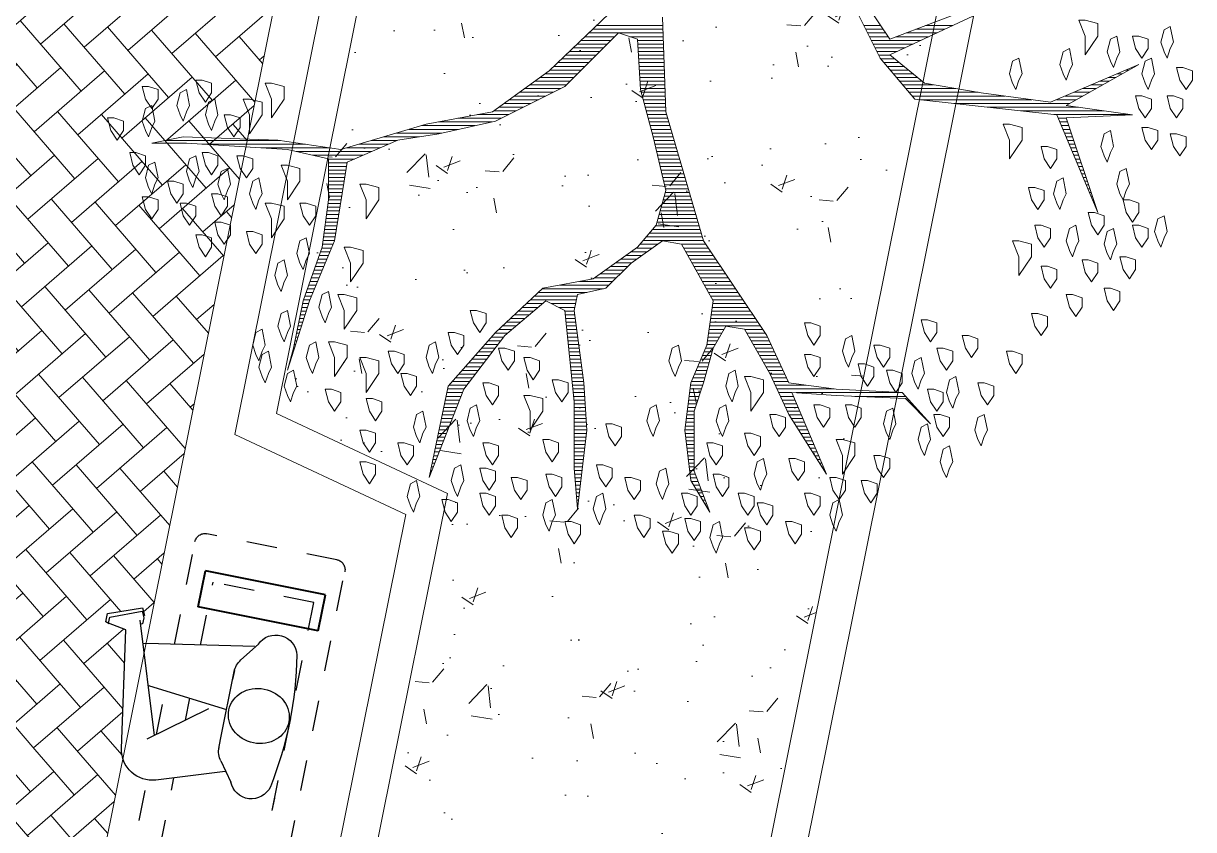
# Model space of a CAD drawing. Header units: metres. Extents: x 12093 to 20303, y 514 to 1412.
# Drawn here: x 19834.471 to 19838.3, y 717.164 to 719.802 of the extents above; entities that cross this region are included whole.
import ezdxf

# ---------------------------------------------------------------- set-up
doc = ezdxf.new("R2010")
doc.units = ezdxf.units.M
doc.linetypes.add('DASHED2', pattern=[9.525, 6.35, -3.175])
doc.layers.get('0').update_dxf_attribs({"lineweight": 13})
for name, color, linetype, lineweight in [('0-JARDI', 72, 'Continuous', 13), ('ARBOLES', 52, 'Continuous', 13), ('grass', 64, 'Continuous', 13), ('JARDINERA', 132, 'Continuous', 40), ('MANZANAS-ORIGINALES', 147, 'Continuous', 9), ('piso verma', 25, 'Continuous', 20), ('text.-piso', 35, 'Continuous', 5)]:
    doc.layers.add(name, color=color, linetype=linetype, lineweight=lineweight)
doc.layers.add('2', color=2, linetype='Continuous')
doc.layers.add('Proyecciones', color=52, linetype='DASHED2')
pattern_1 = [(50, (0, 0), (0.546554007, -0.047817257), [0.05715, -0.62865]), (355, (0, 0), (-0.105728478, 0.573169929), [0.04572, -0.50292]), (100.451, (0.04555, -0.004), (0.440827505, 0.525350063), [0.04857, -0.53427]), (46.1842, (0, 0.1524), (0.813237123, -0.126126984), [0.085725, -0.942975]), (96.6356, (0.0678, 0.1419), (0.712212703, 0.742276668), [0.072855, -0.801405]), (351.184, (0, 0.1524), (0.712213817, 0.742275354), [0.06858, -0.75438]), (21, (0.0762, 0.1143), (0.45484464, -0.306796556), [0.05715, -0.62865]), (326, (0.0762, 0.1143), (0.185406085, 0.552563898), [0.04572, -0.50292]), (71.4514, (0.1141, 0.08873), (0.640249472, 0.245768573), [0.04857, -0.53427]), (37.5, (0, 0), (0.0092658098, 0.2536651166), [0, -0.496824, 0, -0.51054, 0, -0.504825]), (7.5, (0, 0), (0.2004589875, 0.3005417245), [0, -0.291084, 0, -0.485394, 0, -0.192405]), (327.5, (-0.16993, 0), (0.4067717855, -0.017186232), [0, -0.1905, 0, -0.59436, 0, -0.78867]), (317.5, (-0.24613, 0), (0.444387544, 0.076279473), [0, -0.24765, 0, -0.394716, 0, -0.56007])]

# ---------------------------------------------------------------- blocks, each defined once
blk = doc.blocks.new('*X7')
at = {"color": 0}
for p, q in [((17.5775, 17.92), (17.578, 17.92)), ((17.5814, 17.91), (17.584, 17.91)), ((17.5852, 17.9), (17.59, 17.9)), ((17.9321, 17.9), (17.9348, 17.9)), ((17.9333, 17.91), (17.9341, 17.91)), ((17.5891, 17.89), (17.596, 17.89)), ((17.5929, 17.88), (17.602, 17.88)), ((17.5967, 17.87), (17.608, 17.87)), ((17.9285, 17.87), (17.9371, 17.87)), ((17.9297, 17.88), (17.9364, 17.88)), ((17.9309, 17.89), (17.9356, 17.89)), ((17.6006, 17.86), (17.614, 17.86)), ((17.6044, 17.85), (17.62, 17.85)), ((17.6083, 17.84), (17.626, 17.84)), ((17.6121, 17.83), (17.6285, 17.83)), ((17.9237, 17.83), (17.9402, 17.83)), ((17.9249, 17.84), (17.9395, 17.84)), ((17.9261, 17.85), (17.9387, 17.85)), ((17.9273, 17.86), (17.9379, 17.86)), ((17.2621, 17.82), (17.2622, 17.82)), ((17.2663, 17.81), (17.2685, 17.81)), ((17.2706, 17.8), (17.2748, 17.8)), ((17.616, 17.82), (17.6298, 17.82)), ((17.6191, 17.81), (17.631, 17.81)), ((17.6191, 17.8), (17.6323, 17.8)), ((17.9201, 17.8), (17.9423, 17.8)), ((17.9213, 17.81), (17.9418, 17.81)), ((17.9225, 17.82), (17.941, 17.82)), ((18.3221, 17.8), (18.3275, 17.8)), ((18.3261, 17.81), (18.3296, 17.81)), ((18.33, 17.82), (18.3316, 17.82)), ((17.2748, 17.79), (17.2811, 17.79)), ((17.279, 17.78), (17.2874, 17.78)), ((17.2832, 17.77), (17.2937, 17.77)), ((17.6191, 17.79), (17.6335, 17.79)), ((17.6191, 17.78), (17.6348, 17.78)), ((17.6191, 17.77), (17.636, 17.77)), ((17.9165, 17.77), (17.9423, 17.77)), ((17.9177, 17.78), (17.9423, 17.78)), ((17.9189, 17.79), (17.9423, 17.79)), ((18.3104, 17.77), (18.3213, 17.77)), ((18.3143, 17.78), (18.3234, 17.78)), ((18.3182, 17.79), (18.3254, 17.79)), ((17.2875, 17.76), (17.3001, 17.76)), ((17.2917, 17.75), (17.3064, 17.75)), ((17.2959, 17.74), (17.3127, 17.74)), ((17.6191, 17.76), (17.6373, 17.76)), ((17.6191, 17.75), (17.6385, 17.75)), ((17.6191, 17.74), (17.6398, 17.74)), ((17.9129, 17.74), (17.9423, 17.74)), ((17.9141, 17.75), (17.9423, 17.75)), ((17.9153, 17.76), (17.9423, 17.76)), ((18.2986, 17.74), (18.3151, 17.74)), ((18.3025, 17.75), (18.3171, 17.75)), ((18.3064, 17.76), (18.3192, 17.76)), ((17.3002, 17.73), (17.319, 17.73)), ((17.3044, 17.72), (17.3253, 17.72)), ((17.3086, 17.71), (17.3316, 17.71)), ((17.6191, 17.73), (17.641, 17.73)), ((17.6191, 17.72), (17.6423, 17.72)), ((17.6191, 17.71), (17.6435, 17.71)), ((17.9093, 17.71), (17.9423, 17.71)), ((17.9105, 17.72), (17.9423, 17.72)), ((17.9117, 17.73), (17.9423, 17.73)), ((18.2868, 17.71), (18.3089, 17.71)), ((18.2907, 17.72), (18.3109, 17.72)), ((18.2946, 17.73), (18.313, 17.73)), ((16.9852, 17.68), (16.9856, 17.68)), ((17.3129, 17.7), (17.3379, 17.7)), ((17.3171, 17.69), (17.3443, 17.69)), ((17.3213, 17.68), (17.3506, 17.68)), ((17.6191, 17.7), (17.6445, 17.7)), ((17.6191, 17.69), (17.6431, 17.69)), ((17.6191, 17.68), (17.6418, 17.68)), ((17.9083, 17.7), (17.9423, 17.7)), ((17.909, 17.69), (17.9423, 17.69)), ((17.9097, 17.68), (17.9423, 17.68)), ((18.275, 17.68), (18.3027, 17.68)), ((18.2789, 17.69), (18.3047, 17.69)), ((18.2829, 17.7), (18.3068, 17.7)), ((16.9942, 17.67), (16.9956, 17.67)), ((17.0032, 17.66), (17.0056, 17.66)), ((17.0122, 17.65), (17.0156, 17.65)), ((17.3256, 17.67), (17.3569, 17.67)), ((17.3298, 17.66), (17.3632, 17.66)), ((17.334, 17.65), (17.368, 17.65)), ((17.619, 17.65), (17.6378, 17.65)), ((17.6191, 17.67), (17.6405, 17.67)), ((17.6191, 17.66), (17.6391, 17.66)), ((17.9103, 17.67), (17.9423, 17.67)), ((17.911, 17.66), (17.9423, 17.66)), ((17.9117, 17.65), (17.9423, 17.65)), ((18.2632, 17.65), (18.2965, 17.65)), ((18.2671, 17.66), (18.2985, 17.66)), ((18.2711, 17.67), (18.3006, 17.67)), ((17.0212, 17.64), (17.0256, 17.64)), ((17.0302, 17.63), (17.0356, 17.63)), ((17.0392, 17.62), (17.0456, 17.62)), ((17.0482, 17.61), (17.1861, 17.61)), ((17.3382, 17.64), (17.3727, 17.64)), ((17.3425, 17.63), (17.3773, 17.63)), ((17.3467, 17.62), (17.3819, 17.62)), ((17.3509, 17.61), (17.3865, 17.61)), ((17.6057, 17.61), (17.6325, 17.61)), ((17.6091, 17.62), (17.6338, 17.62)), ((17.6124, 17.63), (17.6351, 17.63)), ((17.6157, 17.64), (17.6365, 17.64)), ((17.9123, 17.64), (17.9423, 17.64)), ((17.913, 17.63), (17.9423, 17.63)), ((17.9137, 17.62), (17.9428, 17.62)), ((17.9143, 17.61), (17.9438, 17.61)), ((18.2475, 17.61), (18.2882, 17.61)), ((18.2514, 17.62), (18.2903, 17.62)), ((18.2554, 17.63), (18.2923, 17.63)), ((18.2593, 17.64), (18.2944, 17.64)), ((17.0572, 17.6), (17.3444, 17.6)), ((17.2417, 17.59), (17.3957, 17.59)), ((17.3167, 17.58), (17.4003, 17.58)), ((17.3552, 17.6), (17.3911, 17.6)), ((17.5957, 17.58), (17.6285, 17.58)), ((17.5991, 17.59), (17.6298, 17.59)), ((17.6024, 17.6), (17.6311, 17.6)), ((17.915, 17.6), (17.9448, 17.6)), ((17.9157, 17.59), (17.9459, 17.59)), ((17.9163, 17.58), (17.9469, 17.58)), ((18.2317, 17.58), (18.2805, 17.58)), ((18.2394, 17.59), (18.284, 17.59)), ((18.2436, 17.6), (18.2861, 17.6)), ((17.3657, 17.57), (17.405, 17.57)), ((17.3704, 17.56), (17.4096, 17.56)), ((17.3751, 17.55), (17.4142, 17.55)), ((17.5872, 17.55), (17.6178, 17.55)), ((17.5899, 17.56), (17.6219, 17.56)), ((17.5926, 17.57), (17.6261, 17.57)), ((17.9172, 17.57), (17.9479, 17.57)), ((17.9186, 17.56), (17.949, 17.56)), ((17.9199, 17.55), (17.95, 17.55)), ((18.2088, 17.55), (18.254, 17.55)), ((18.2164, 17.56), (18.2628, 17.56)), ((18.2241, 17.57), (18.2717, 17.57)), ((17.3797, 17.54), (17.4197, 17.54)), ((17.3844, 17.53), (17.4254, 17.53)), ((17.3891, 17.52), (17.4311, 17.52)), ((17.579, 17.52), (17.6053, 17.52)), ((17.5817, 17.53), (17.6094, 17.53)), ((17.5844, 17.54), (17.6136, 17.54)), ((17.9212, 17.54), (17.951, 17.54)), ((17.9225, 17.53), (17.9521, 17.53)), ((17.9238, 17.52), (17.9531, 17.52)), ((18.1858, 17.52), (18.2276, 17.52)), ((18.1935, 17.53), (18.2364, 17.53)), ((18.2011, 17.54), (18.2452, 17.54)), ((18.7099, 17.52), (18.7105, 17.52)), ((18.7131, 17.53), (18.7134, 17.53)), ((17.3937, 17.51), (17.4369, 17.51)), ((17.3984, 17.5), (17.4426, 17.5)), ((17.4031, 17.49), (17.4483, 17.49)), ((17.5708, 17.49), (17.5928, 17.49)), ((17.5735, 17.5), (17.5969, 17.5)), ((17.5762, 17.51), (17.6011, 17.51)), ((17.9251, 17.51), (17.9541, 17.51)), ((17.9264, 17.5), (17.9552, 17.5)), ((17.9277, 17.49), (17.9562, 17.49)), ((18.1629, 17.49), (18.2011, 17.49)), ((18.1706, 17.5), (18.2099, 17.5)), ((18.1782, 17.51), (18.2187, 17.51)), ((18.7003, 17.49), (18.7019, 17.49)), ((18.7035, 17.5), (18.7048, 17.5)), ((18.7067, 17.51), (18.7077, 17.51)), ((17.4077, 17.48), (17.454, 17.48)), ((17.4124, 17.47), (17.4597, 17.47)), ((17.4171, 17.46), (17.4654, 17.46)), ((17.5566, 17.46), (17.5834, 17.46)), ((17.5623, 17.47), (17.5849, 17.47)), ((17.568, 17.48), (17.5886, 17.48)), ((17.929, 17.48), (17.9572, 17.48)), ((17.9303, 17.47), (17.9583, 17.47)), ((17.9316, 17.46), (17.9593, 17.46)), ((18.14, 17.46), (18.1746, 17.46)), ((18.1476, 17.47), (18.1834, 17.47)), ((18.1553, 17.48), (18.1923, 17.48)), ((18.6908, 17.46), (18.6951, 17.46)), ((18.694, 17.47), (18.6971, 17.47)), ((18.6971, 17.48), (18.6991, 17.48)), ((17.4217, 17.45), (17.4711, 17.45)), ((17.4276, 17.44), (17.4769, 17.44)), ((17.4343, 17.43), (17.4826, 17.43)), ((17.441, 17.42), (17.5777, 17.42)), ((17.5394, 17.43), (17.5792, 17.43)), ((17.5452, 17.44), (17.5806, 17.44)), ((17.5509, 17.45), (17.582, 17.45)), ((17.9329, 17.45), (17.9604, 17.45)), ((17.9342, 17.44), (17.9614, 17.44)), ((17.9355, 17.43), (17.9624, 17.43)), ((17.9368, 17.42), (17.9635, 17.42)), ((18.0985, 17.42), (18.136, 17.42)), ((18.1103, 17.43), (18.1467, 17.43)), ((18.1221, 17.44), (18.157, 17.44)), ((18.1323, 17.45), (18.1658, 17.45)), ((18.6781, 17.42), (18.6871, 17.42)), ((18.6812, 17.43), (18.6891, 17.43)), ((18.6844, 17.44), (18.6911, 17.44)), ((18.6876, 17.45), (18.6931, 17.45)), ((17.4476, 17.41), (17.5763, 17.41)), ((17.4543, 17.4), (17.5749, 17.4)), ((17.461, 17.39), (17.5734, 17.39)), ((17.9381, 17.41), (17.9645, 17.41)), ((17.9394, 17.4), (17.9655, 17.4)), ((17.9407, 17.39), (17.9666, 17.39)), ((18.063, 17.39), (18.1038, 17.39)), ((18.0748, 17.4), (18.1146, 17.4)), ((18.0867, 17.41), (18.1253, 17.41)), ((18.6685, 17.39), (18.6811, 17.39)), ((18.6717, 17.4), (18.6831, 17.4)), ((18.6749, 17.41), (18.6851, 17.41)), ((17.4676, 17.38), (17.572, 17.38)), ((17.4743, 17.37), (17.5706, 17.37)), ((17.481, 17.36), (17.5692, 17.36)), ((17.9387, 17.36), (18.004, 17.36)), ((17.9407, 17.37), (17.984, 17.37)), ((17.942, 17.38), (17.9676, 17.38)), ((18.0276, 17.36), (18.0717, 17.36)), ((18.0394, 17.37), (18.0824, 17.37)), ((18.0512, 17.38), (18.0931, 17.38)), ((18.659, 17.36), (18.6751, 17.36)), ((18.6621, 17.37), (18.6771, 17.37)), ((18.6653, 17.38), (18.6791, 17.38)), ((17.4876, 17.35), (17.5695, 17.35)), ((17.4943, 17.34), (17.5751, 17.34)), ((17.501, 17.33), (17.5807, 17.33)), ((17.9087, 17.33), (18.0396, 17.33)), ((17.9347, 17.34), (18.0503, 17.34)), ((17.9367, 17.35), (18.061, 17.35)), ((18.6471, 17.33), (18.6656, 17.33)), ((18.6513, 17.34), (18.6692, 17.34)), ((18.6555, 17.35), (18.6727, 17.35)), ((17.5076, 17.32), (17.5862, 17.32)), ((17.5143, 17.31), (17.5918, 17.31)), ((17.521, 17.3), (17.5973, 17.3)), ((17.8387, 17.3), (17.9283, 17.3)), ((17.8487, 17.31), (17.9816, 17.31)), ((17.8637, 17.32), (18.0288, 17.32)), ((18.6345, 17.3), (18.6551, 17.3)), ((18.6387, 17.31), (18.6586, 17.31)), ((18.6429, 17.32), (18.6621, 17.32)), ((17.5276, 17.29), (17.6029, 17.29)), ((17.5343, 17.28), (17.6084, 17.28)), ((17.541, 17.27), (17.614, 17.27)), ((17.8087, 17.27), (17.859, 17.27)), ((17.8187, 17.28), (17.873, 17.28)), ((17.8287, 17.29), (17.887, 17.29)), ((18.6218, 17.27), (18.6445, 17.27)), ((18.626, 17.28), (18.648, 17.28)), ((18.6303, 17.29), (18.6515, 17.29)), ((17.5476, 17.26), (17.6195, 17.26)), ((17.5543, 17.25), (17.6251, 17.25)), ((17.561, 17.24), (17.6307, 17.24)), ((17.5676, 17.23), (17.6362, 17.23)), ((17.7599, 17.23), (17.803, 17.23)), ((17.7741, 17.24), (17.817, 17.24)), ((17.7884, 17.25), (17.831, 17.25)), ((17.7987, 17.26), (17.845, 17.26)), ((18.605, 17.23), (18.6303, 17.23)), ((18.6092, 17.24), (18.6339, 17.24)), ((18.6134, 17.25), (18.6374, 17.25)), ((18.6176, 17.26), (18.6409, 17.26)), ((17.5743, 17.22), (17.6418, 17.22)), ((17.581, 17.21), (17.6473, 17.21)), ((17.5876, 17.2), (17.6529, 17.2)), ((17.717, 17.2), (17.7653, 17.2)), ((17.7313, 17.21), (17.775, 17.21)), ((17.7456, 17.22), (17.789, 17.22)), ((18.5924, 17.2), (18.6215, 17.2)), ((18.5966, 17.21), (18.6233, 17.21)), ((18.6008, 17.22), (18.6268, 17.22)), ((17.5939, 17.19), (17.7568, 17.19)), ((17.5968, 17.18), (17.7482, 17.18)), ((17.5998, 17.17), (17.7396, 17.17)), ((18.5853, 17.17), (18.6175, 17.17)), ((18.5868, 17.18), (18.6189, 17.18)), ((18.5884, 17.19), (18.6202, 17.19)), ((17.6027, 17.16), (17.731, 17.16)), ((17.6056, 17.15), (17.7225, 17.15)), ((17.6085, 17.14), (17.7189, 17.14)), ((18.5805, 17.14), (18.6135, 17.14)), ((18.5821, 17.15), (18.6149, 17.15)), ((18.5837, 17.16), (18.6162, 17.16)), ((16.5321, 17.11), (16.5325, 17.11)), ((17.6115, 17.13), (17.7161, 17.13)), ((17.6144, 17.12), (17.7134, 17.12)), ((17.6173, 17.11), (17.7107, 17.11)), ((18.5758, 17.11), (18.6095, 17.11)), ((18.5774, 17.12), (18.6109, 17.12)), ((18.5789, 17.13), (18.6122, 17.13)), ((16.5355, 17.1), (16.5367, 17.1)), ((16.5388, 17.09), (16.5409, 17.09)), ((16.5421, 17.08), (16.5451, 17.08)), ((17.6203, 17.1), (17.7079, 17.1)), ((17.6232, 17.09), (17.7052, 17.09)), ((17.6261, 17.08), (17.7025, 17.08)), ((18.571, 17.08), (18.6056, 17.08)), ((18.5726, 17.09), (18.6069, 17.09)), ((18.5742, 17.1), (18.6082, 17.1)), ((16.5454, 17.07), (16.5493, 17.07)), ((16.5488, 17.06), (16.5535, 17.06)), ((16.5521, 17.05), (16.5577, 17.05)), ((17.629, 17.07), (17.6998, 17.07)), ((17.632, 17.06), (17.697, 17.06)), ((17.6349, 17.05), (17.6968, 17.05)), ((18.5663, 17.05), (18.6056, 17.05)), ((18.5679, 17.06), (18.6056, 17.06)), ((18.5695, 17.07), (18.6056, 17.07)), ((16.5554, 17.04), (16.5619, 17.04)), ((16.5588, 17.03), (16.566, 17.03)), ((16.5621, 17.02), (16.5702, 17.02)), ((16.5654, 17.01), (16.5744, 17.01)), ((17.6378, 17.04), (17.6992, 17.04)), ((17.6407, 17.03), (17.7015, 17.03)), ((17.6437, 17.02), (17.7039, 17.02)), ((17.6466, 17.01), (17.7062, 17.01)), ((18.5598, 17.01), (18.6056, 17.01)), ((18.5615, 17.02), (18.6056, 17.02)), ((18.5632, 17.03), (18.6056, 17.03)), ((18.5647, 17.04), (18.6056, 17.04)), ((16.5688, 17), (16.5786, 17)), ((16.5721, 16.99), (16.5828, 16.99)), ((16.5754, 16.98), (16.587, 16.98)), ((17.6495, 17), (17.7086, 17)), ((17.6524, 16.99), (17.7109, 16.99)), ((17.6554, 16.98), (17.7133, 16.98)), ((18.5548, 16.98), (18.6056, 16.98)), ((18.5565, 16.99), (18.6056, 16.99)), ((18.5582, 17), (18.6056, 17)), ((16.5788, 16.97), (16.5912, 16.97)), ((16.5821, 16.96), (16.5954, 16.96)), ((16.5854, 16.95), (16.5996, 16.95)), ((17.6583, 16.97), (17.7156, 16.97)), ((17.6612, 16.96), (17.718, 16.96)), ((17.6642, 16.95), (17.7204, 16.95)), ((18.4896, 16.95), (18.6918, 16.95)), ((18.5125, 16.96), (18.6485, 16.96)), ((18.5353, 16.97), (18.6056, 16.97)), ((16.5888, 16.94), (16.6038, 16.94)), ((16.5921, 16.93), (16.608, 16.93)), ((16.5954, 16.92), (16.6122, 16.92)), ((17.6671, 16.94), (17.7227, 16.94)), ((17.67, 16.93), (17.7251, 16.93)), ((17.6729, 16.92), (17.7274, 16.92)), ((18.4211, 16.92), (18.4892, 16.92)), ((18.4439, 16.93), (18.523, 16.93)), ((18.4668, 16.94), (18.5567, 16.94)), ((18.6009, 16.94), (18.7864, 16.94)), ((18.6675, 16.93), (18.9464, 16.93)), ((18.7342, 16.92), (19.0449, 16.92)), ((16.5988, 16.91), (16.6164, 16.91)), ((16.6021, 16.9), (16.6206, 16.9)), ((16.6054, 16.89), (16.6248, 16.89)), ((17.6759, 16.91), (17.7298, 16.91)), ((17.6788, 16.9), (17.7324, 16.9)), ((17.6817, 16.89), (17.7351, 16.89)), ((18.2545, 16.89), (18.388, 16.89)), ((18.2995, 16.9), (18.4217, 16.9)), ((18.3608, 16.91), (18.4555, 16.91)), ((16.6088, 16.88), (16.629, 16.88)), ((16.6121, 16.87), (16.6331, 16.87)), ((16.6154, 16.86), (16.6373, 16.86)), ((17.6846, 16.88), (17.7378, 16.88)), ((17.6876, 16.87), (17.7404, 16.87)), ((17.6905, 16.86), (17.7431, 16.86)), ((18.1392, 16.86), (18.2561, 16.86)), ((18.1645, 16.87), (18.3086, 16.87)), ((18.2095, 16.88), (18.3542, 16.88)), ((16.443, 16.85), (16.6488, 16.85)), ((16.513, 16.84), (16.7388, 16.84)), ((16.583, 16.83), (16.8288, 16.83)), ((16.6062, 16.82), (16.9188, 16.82)), ((17.6934, 16.85), (17.7458, 16.85)), ((17.6957, 16.84), (17.7484, 16.84)), ((17.6961, 16.83), (17.7511, 16.83)), ((17.6964, 16.82), (17.7538, 16.82)), ((18.0592, 16.82), (18.1324, 16.82)), ((18.0792, 16.83), (18.1463, 16.83)), ((18.0992, 16.84), (18.1601, 16.84)), ((18.1192, 16.85), (18.2036, 16.85)), ((16.5531, 16.79), (16.5956, 16.79)), ((16.5708, 16.8), (16.6189, 16.8)), ((16.5885, 16.81), (16.6422, 16.81)), ((16.7083, 16.81), (17.0088, 16.81)), ((16.7816, 16.8), (17.0309, 16.8)), ((16.8532, 16.79), (17.0394, 16.79)), ((17.6967, 16.81), (17.7564, 16.81)), ((17.6971, 16.8), (17.7591, 16.8)), ((17.6974, 16.79), (17.7618, 16.79)), ((17.9992, 16.79), (18.0909, 16.79)), ((18.0192, 16.8), (18.1047, 16.8)), ((18.0392, 16.81), (18.1186, 16.81)), ((16.5001, 16.76), (16.5256, 16.76)), ((16.5178, 16.77), (16.5489, 16.77)), ((16.5355, 16.78), (16.5722, 16.78)), ((16.9132, 16.78), (17.0478, 16.78)), ((16.9732, 16.77), (17.0563, 16.77)), ((17.0054, 16.76), (17.0647, 16.76)), ((17.6977, 16.78), (17.7639, 16.78)), ((17.6981, 16.77), (17.7645, 16.77)), ((17.6984, 16.76), (17.7651, 16.76)), ((17.9535, 16.76), (18.0494, 16.76)), ((17.9635, 16.77), (18.0632, 16.77)), ((17.9792, 16.78), (18.0771, 16.78)), ((16.447, 16.73), (16.4556, 16.73)), ((16.4647, 16.74), (16.4789, 16.74)), ((16.4824, 16.75), (16.5022, 16.75)), ((17.0177, 16.75), (17.0732, 16.75)), ((17.0299, 16.74), (17.0817, 16.74)), ((17.0421, 16.73), (17.0901, 16.73)), ((17.6987, 16.75), (17.7657, 16.75)), ((17.6991, 16.74), (17.7664, 16.74)), ((17.6994, 16.73), (17.767, 16.73)), ((17.9235, 16.73), (18.0084, 16.73)), ((17.9335, 16.74), (18.0217, 16.74)), ((17.9435, 16.75), (18.0355, 16.75)), ((16.4293, 16.72), (16.4322, 16.72)), ((17.0543, 16.72), (17.0986, 16.72)), ((17.0665, 16.71), (17.1071, 16.71)), ((17.0788, 16.7), (17.1155, 16.7)), ((17.6997, 16.72), (17.7676, 16.72)), ((17.7001, 16.71), (17.7682, 16.71)), ((17.7004, 16.7), (17.7689, 16.7)), ((17.8935, 16.7), (17.9768, 16.7)), ((17.9035, 16.71), (17.9873, 16.71)), ((17.9135, 16.72), (17.9979, 16.72)), ((17.0504, 16.67), (17.1313, 16.67)), ((17.0719, 16.68), (17.1263, 16.68)), ((17.091, 16.69), (17.1213, 16.69)), ((17.7007, 16.69), (17.7695, 16.69)), ((17.7011, 16.68), (17.7701, 16.68)), ((17.7014, 16.67), (17.7707, 16.67)), ((17.8635, 16.67), (17.9451, 16.67)), ((17.8735, 16.68), (17.9556, 16.68)), ((17.8835, 16.69), (17.9662, 16.69)), ((16.9858, 16.64), (17.0741, 16.64)), ((17.0073, 16.65), (17.1413, 16.65)), ((17.0288, 16.66), (17.1363, 16.66)), ((17.0964, 16.64), (17.1463, 16.64)), ((17.7017, 16.66), (17.7714, 16.66)), ((17.7021, 16.65), (17.772, 16.65)), ((17.7024, 16.64), (17.7924, 16.64)), ((17.8335, 16.64), (17.9134, 16.64)), ((17.8435, 16.65), (17.924, 16.65)), ((17.8535, 16.66), (17.9345, 16.66)), ((16.9211, 16.61), (16.995, 16.61)), ((16.9427, 16.62), (17.0214, 16.62)), ((16.9642, 16.63), (17.0477, 16.63)), ((17.1031, 16.63), (17.1513, 16.63)), ((17.1097, 16.62), (17.1563, 16.62)), ((17.1164, 16.61), (17.1613, 16.61)), ((17.7027, 16.63), (17.8224, 16.63)), ((17.7031, 16.62), (17.8923, 16.62)), ((17.7034, 16.61), (17.8818, 16.61)), ((17.8235, 16.63), (17.9029, 16.63))]:
    blk.add_line(p, q, dxfattribs=at)
blk = doc.blocks.new('ARBUSTO6')
at = {"layer": 'ARBOLES'}
for points in [[(-0.2769, 1.4579), (-0.3024, 1.4664), (-0.3024, 1.492), (-0.2854, 1.5175), (-0.2684, 1.492), (-0.2599, 1.4579)], [(-0.1919, 1.5005), (-0.2004, 1.4834), (-0.1919, 1.4409), (-0.1748, 1.4494), (-0.1663, 1.4834), (-0.1748, 1.509), (-0.1833, 1.526)], [(-0.0558, 1.4664), (-0.0813, 1.4749), (-0.0813, 1.5005), (-0.0643, 1.526), (-0.0473, 1.5005), (-0.0388, 1.4664)], [(-0.3874, 1.4409), (-0.413, 1.4494), (-0.413, 1.4749), (-0.3959, 1.5005), (-0.3789, 1.4749), (-0.3704, 1.4409)], [(-0.1153, 1.4324), (-0.1408, 1.4409), (-0.1408, 1.4664), (-0.1238, 1.492), (-0.1068, 1.4664), (-0.0983, 1.4324)], [(0.0207, 1.4239), (-0.0048, 1.4324), (-0.0048, 1.4579), (0.0122, 1.4834), (0.0293, 1.4579), (0.0378, 1.4239)], [(0.2078, 1.4409), (0.1823, 1.4494), (0.1823, 1.4749), (0.1993, 1.5005), (0.2163, 1.4749), (0.2248, 1.4409)], [(0.3779, 1.4239), (0.3524, 1.4324), (0.3524, 1.4579), (0.3694, 1.4834), (0.3864, 1.4579), (0.3949, 1.4239)], [(-0.515, 1.4409), (-0.5235, 1.4239), (-0.515, 1.3814), (-0.498, 1.3899), (-0.4895, 1.4239), (-0.498, 1.4494), (-0.5065, 1.4664)], [(0.2589, 1.4409), (0.2504, 1.4239), (0.2589, 1.3814), (0.2759, 1.3899), (0.2844, 1.4239), (0.2759, 1.4494), (0.2674, 1.4664)], [(-0.4385, 1.3644), (-0.464, 1.3729), (-0.464, 1.3984), (-0.447, 1.4239), (-0.43, 1.3984), (-0.4215, 1.3644)], [(-0.3109, 1.3899), (-0.3364, 1.3984), (-0.3364, 1.4239), (-0.3194, 1.4494), (-0.3024, 1.4239), (-0.2939, 1.3899)], [(-0.2599, 1.3644), (-0.2854, 1.3729), (-0.2854, 1.3984), (-0.2684, 1.4239), (-0.2514, 1.3984), (-0.2429, 1.3644)], [(-0.1068, 1.3644), (-0.1323, 1.3729), (-0.1323, 1.3984), (-0.1153, 1.4239), (-0.0983, 1.3984), (-0.0898, 1.3644)], [(0.1228, 1.4239), (0.1143, 1.4069), (0.1228, 1.3644), (0.1398, 1.3729), (0.1483, 1.4069), (0.1398, 1.4324), (0.1313, 1.4494)], [(0.4374, 1.3644), (0.4119, 1.3729), (0.4119, 1.3984), (0.4289, 1.4239), (0.4459, 1.3984), (0.4544, 1.3644)], [(0.5395, 1.3814), (0.514, 1.3899), (0.514, 1.4154), (0.531, 1.4409), (0.548, 1.4154), (0.5565, 1.3814)], [(-0.5915, 1.3304), (-0.617, 1.3389), (-0.617, 1.3644), (-0.6, 1.3899), (-0.583, 1.3644), (-0.5745, 1.3304)], [(0.6245, 1.3899), (0.616, 1.3729), (0.6245, 1.3304), (0.6415, 1.3389), (0.65, 1.3729), (0.6415, 1.3984), (0.633, 1.4154)], [(-0.5065, 1.3219), (-0.532, 1.3304), (-0.532, 1.3559), (-0.515, 1.3814), (-0.498, 1.3559), (-0.4895, 1.3219)], [(-0.1919, 1.3134), (-0.2174, 1.3219), (-0.2174, 1.3474), (-0.2004, 1.3729), (-0.1833, 1.3474), (-0.1748, 1.3134)], [(-0.0473, 1.3559), (-0.0558, 1.3389), (-0.0473, 1.2964), (-0.0303, 1.3049), (-0.0218, 1.3389), (-0.0303, 1.3644), (-0.0388, 1.3814)], [(0.0463, 1.3219), (0.0207, 1.3304), (0.0207, 1.3559), (0.0378, 1.3814), (0.0548, 1.3559), (0.0633, 1.3219)], [(0.2589, 1.3134), (0.2333, 1.3219), (0.2333, 1.3474), (0.2504, 1.3729), (0.2674, 1.3474), (0.2759, 1.3134)], [(0.3524, 1.3219), (0.3269, 1.3304), (0.3269, 1.3559), (0.3439, 1.3814), (0.3609, 1.3559), (0.3694, 1.3219)], [(0.5055, 1.3474), (0.497, 1.3304), (0.5055, 1.2879), (0.5225, 1.2964), (0.531, 1.3304), (0.5225, 1.3559), (0.514, 1.3729)], [(-0.3959, 1.2708), (-0.4215, 1.2793), (-0.4215, 1.3049), (-0.4044, 1.3304), (-0.3874, 1.3049), (-0.3789, 1.2708)], [(-0.3109, 1.3304), (-0.3194, 1.3134), (-0.3109, 1.2708), (-0.2939, 1.2793), (-0.2854, 1.3134), (-0.2939, 1.3389), (-0.3024, 1.3559)], [(0.1228, 1.2879), (0.0973, 1.2964), (0.0973, 1.3219), (0.1143, 1.3474), (0.1313, 1.3219), (0.1398, 1.2879)], [(0.4374, 1.2964), (0.4119, 1.3049), (0.4119, 1.3304), (0.4289, 1.3559), (0.4459, 1.3304), (0.4544, 1.2964)], [(0.7606, 1.2793), (0.7351, 1.2879), (0.7351, 1.3134), (0.7521, 1.3389), (0.7691, 1.3134), (0.7776, 1.2793)], [(-0.8126, 1.2964), (-0.8211, 1.2793), (-0.8126, 1.2368), (-0.7956, 1.2453), (-0.7871, 1.2793), (-0.7956, 1.3049), (-0.8041, 1.3219)], [(-0.6256, 1.2623), (-0.6511, 1.2708), (-0.6511, 1.2964), (-0.6341, 1.3219), (-0.617, 1.2964), (-0.6085, 1.2623)], [(-0.5235, 1.2198), (-0.5575, 1.2283), (-0.5575, 1.2623), (-0.5235, 1.3134), (-0.5235, 1.2623), (-0.5065, 1.2198)], [(-0.7531, 1.2368), (-0.7616, 1.2198), (-0.7531, 1.1773), (-0.7361, 1.1858), (-0.7276, 1.2198), (-0.7361, 1.2453), (-0.7446, 1.2623)], [(-0.2769, 1.2028), (-0.3024, 1.2113), (-0.3024, 1.2368), (-0.2854, 1.2623), (-0.2684, 1.2368), (-0.2599, 1.2028)], [(-0.1748, 1.2283), (-0.2004, 1.2368), (-0.2004, 1.2623), (-0.1833, 1.2879), (-0.1663, 1.2623), (-0.1578, 1.2283)], [(0.2674, 1.2198), (0.2418, 1.2283), (0.2418, 1.2538), (0.2589, 1.2793), (0.2759, 1.2538), (0.2844, 1.2198)], [(0.4289, 1.2283), (0.4034, 1.2368), (0.4034, 1.2623), (0.4204, 1.2879), (0.4374, 1.2623), (0.4459, 1.2283)], [(0.6585, 1.2283), (0.633, 1.2368), (0.633, 1.2623), (0.65, 1.2879), (0.667, 1.2623), (0.6755, 1.2283)], [(-0.9062, 1.2113), (-0.9147, 1.1943), (-0.9062, 1.1518), (-0.8892, 1.1603), (-0.8807, 1.1943), (-0.8892, 1.2198), (-0.8977, 1.2368)], [(0.0973, 1.1773), (0.0718, 1.1858), (0.0718, 1.2113), (0.0888, 1.2368), (0.1058, 1.2113), (0.1143, 1.1773)], [(0.7606, 1.1943), (0.7351, 1.2028), (0.7351, 1.2283), (0.7521, 1.2538), (0.7691, 1.2283), (0.7776, 1.1943)], [(-0.7871, 1.1518), (-0.8126, 1.1603), (-0.8126, 1.1858), (-0.7956, 1.2113), (-0.7786, 1.1858), (-0.7701, 1.1518)], [(-0.6596, 1.1943), (-0.6681, 1.1773), (-0.6596, 1.1348), (-0.6426, 1.1433), (-0.6341, 1.1773), (-0.6426, 1.2028), (-0.6511, 1.2198)], [(-0.3449, 1.1518), (-0.3704, 1.1603), (-0.3704, 1.1858), (-0.3534, 1.2113), (-0.3364, 1.1858), (-0.3279, 1.1518)], [(-0.2089, 1.1858), (-0.2174, 1.1688), (-0.2089, 1.1263), (-0.1919, 1.1348), (-0.1833, 1.1688), (-0.1919, 1.1943), (-0.2004, 1.2113)], [(-0.0218, 1.1858), (-0.0303, 1.1688), (-0.0218, 1.1263), (-0.0048, 1.1348), (0.0037, 1.1688), (-0.0048, 1.1943), (-0.0133, 1.2113)], [(0.463, 1.1858), (0.4544, 1.1688), (0.463, 1.1263), (0.48, 1.1348), (0.4885, 1.1688), (0.48, 1.1943), (0.4715, 1.2113)], [(0.6075, 1.2028), (0.599, 1.1858), (0.6075, 1.1433), (0.6245, 1.1518), (0.633, 1.1858), (0.6245, 1.2113), (0.616, 1.2283)], [(-0.549, 1.1263), (-0.5745, 1.1348), (-0.5745, 1.1603), (-0.5575, 1.1858), (-0.5405, 1.1603), (-0.532, 1.1263)], [(-0.464, 1.1263), (-0.4895, 1.1348), (-0.4895, 1.1603), (-0.4725, 1.1858), (-0.4555, 1.1603), (-0.447, 1.1263)], [(0.3184, 1.1008), (0.2844, 1.1093), (0.2844, 1.1433), (0.3184, 1.1943), (0.3184, 1.1433), (0.3354, 1.1008)], [(0.7436, 1.1093), (0.7181, 1.1178), (0.7181, 1.1433), (0.7351, 1.1688), (0.7521, 1.1433), (0.7606, 1.1093)], [(-0.7701, 1.0838), (-0.7956, 1.0923), (-0.7956, 1.1178), (-0.7786, 1.1433), (-0.7616, 1.1178), (-0.7531, 1.0838)], [(-0.2769, 1.0497), (-0.3109, 1.0582), (-0.3109, 1.0923), (-0.2769, 1.1433), (-0.2769, 1.0923), (-0.2599, 1.0497)], [(0.8541, 1.0838), (0.8286, 1.0923), (0.8286, 1.1178), (0.8456, 1.1433), (0.8626, 1.1178), (0.8711, 1.0838)], [(-0.9062, 1.0667), (-0.9317, 1.0753), (-0.9317, 1.1008), (-0.9147, 1.1263), (-0.8977, 1.1008), (-0.8892, 1.0667)], [(-0.8296, 1.1093), (-0.8381, 1.0923), (-0.8296, 1.0497), (-0.8126, 1.0582), (-0.8041, 1.0923), (-0.8126, 1.1178), (-0.8211, 1.1348)], [(-0.2344, 1.0923), (-0.2429, 1.0753), (-0.2344, 1.0327), (-0.2174, 1.0412), (-0.2089, 1.0753), (-0.2174, 1.1008), (-0.2259, 1.1178)], [(0.2418, 1.0582), (0.2163, 1.0667), (0.2163, 1.0923), (0.2333, 1.1178), (0.2504, 1.0923), (0.2589, 1.0582)], [(0.4289, 1.0667), (0.4034, 1.0753), (0.4034, 1.1008), (0.4204, 1.1263), (0.4374, 1.1008), (0.4459, 1.0667)], [(0.9562, 1.0923), (0.9477, 1.0753), (0.9562, 1.0327), (0.9732, 1.0412), (0.9817, 1.0753), (0.9732, 1.1008), (0.9647, 1.1178)], [(-0.7361, 1.0582), (-0.7446, 1.0412), (-0.7361, 0.9987), (-0.7191, 1.0072), (-0.7106, 1.0412), (-0.7191, 1.0667), (-0.7276, 1.0838)], [(-0.6596, 1.0327), (-0.6851, 1.0412), (-0.6851, 1.0667), (-0.6681, 1.0923), (-0.6511, 1.0667), (-0.6426, 1.0327)], [(-0.583, 1.0157), (-0.6085, 1.0242), (-0.6085, 1.0497), (-0.5915, 1.0753), (-0.5745, 1.0497), (-0.566, 1.0157)], [(0.65, 1.0412), (0.6245, 1.0497), (0.6245, 1.0753), (0.6415, 1.1008), (0.6585, 1.0753), (0.667, 1.0412)], [(0.7606, 0.9987), (0.7266, 1.0072), (0.7266, 1.0412), (0.7606, 1.0923), (0.7606, 1.0412), (0.7776, 0.9987)], [(-0.4385, 0.9902), (-0.464, 0.9987), (-0.464, 1.0242), (-0.447, 1.0497), (-0.43, 1.0242), (-0.4215, 0.9902)], [(-0.0813, 1.0242), (-0.0898, 1.0072), (-0.0813, 0.9647), (-0.0643, 0.9732), (-0.0558, 1.0072), (-0.0643, 1.0327), (-0.0728, 1.0497)], [(0.3184, 0.9987), (0.2929, 1.0072), (0.2929, 1.0327), (0.3099, 1.0582), (0.3269, 1.0327), (0.3354, 0.9987)], [(0.8456, 0.9562), (0.8116, 0.9647), (0.8116, 0.9987), (0.8456, 1.0497), (0.8456, 0.9987), (0.8626, 0.9562)], [(1.0242, 1.0412), (1.0157, 1.0242), (1.0242, 0.9817), (1.0412, 0.9902), (1.0497, 1.0242), (1.0412, 1.0497), (1.0327, 1.0667)], [(-0.9827, 0.9817), (-1.0082, 0.9902), (-1.0082, 1.0157), (-0.9912, 1.0412), (-0.9742, 1.0157), (-0.9657, 0.9817)], [(-0.7956, 0.9732), (-0.8211, 0.9817), (-0.8211, 1.0072), (-0.8041, 1.0327), (-0.7871, 1.0072), (-0.7786, 0.9732)], [(-0.6256, 0.9647), (-0.6511, 0.9732), (-0.6511, 0.9987), (-0.6341, 1.0242), (-0.617, 0.9987), (-0.6085, 0.9647)], [(-0.549, 0.9987), (-0.5575, 0.9817), (-0.549, 0.9392), (-0.532, 0.9477), (-0.5235, 0.9817), (-0.532, 1.0072), (-0.5405, 1.0242)], [(0.3864, 0.9732), (0.3609, 0.9817), (0.3609, 1.0072), (0.3779, 1.0327), (0.3949, 1.0072), (0.4034, 0.9732)], [(0.5735, 1.0157), (0.565, 0.9987), (0.5735, 0.9562), (0.5905, 0.9647), (0.599, 0.9987), (0.5905, 1.0242), (0.582, 1.0412)], [(0.6841, 0.9817), (0.6585, 0.9902), (0.6585, 1.0157), (0.6755, 1.0412), (0.6926, 1.0157), (0.7011, 0.9817)], [(0.8967, 1.0157), (0.8881, 0.9987), (0.8967, 0.9562), (0.9137, 0.9647), (0.9222, 0.9987), (0.9137, 1.0242), (0.9052, 1.0412)], [(-0.8637, 0.9392), (-0.8892, 0.9477), (-0.8892, 0.9732), (-0.8722, 0.9987), (-0.8552, 0.9732), (-0.8467, 0.9392)], [(0.5225, 0.9307), (0.497, 0.9392), (0.497, 0.9647), (0.514, 0.9902), (0.531, 0.9647), (0.5395, 0.9307)], [(1.0412, 0.9817), (1.0327, 0.9647), (1.0412, 0.9222), (1.0582, 0.9307), (1.0667, 0.9647), (1.0582, 0.9902), (1.0497, 1.0072)], [(-0.7531, 0.8967), (-0.7786, 0.9052), (-0.7786, 0.9307), (-0.7616, 0.9562), (-0.7446, 0.9307), (-0.7361, 0.8967)], [(-0.4385, 0.9052), (-0.464, 0.9137), (-0.464, 0.9392), (-0.447, 0.9647), (-0.43, 0.9392), (-0.4215, 0.9052)], [(0.9732, 0.9307), (0.9647, 0.9137), (0.9732, 0.8712), (0.9902, 0.8797), (0.9987, 0.9137), (0.9902, 0.9392), (0.9817, 0.9562)], [(-1.0507, 0.8797), (-1.0763, 0.8882), (-1.0763, 0.9137), (-1.0593, 0.9392), (-1.0422, 0.9137), (-1.0337, 0.8797)], [(0.463, 0.8712), (0.4374, 0.8797), (0.4374, 0.9052), (0.4544, 0.9307), (0.4715, 0.9052), (0.48, 0.8712)], [(0.8201, 0.8286), (0.7861, 0.8371), (0.7861, 0.8712), (0.8201, 0.9222), (0.8201, 0.8712), (0.8371, 0.8286)], [(-1.1443, 0.8286), (-1.1698, 0.8371), (-1.1698, 0.8626), (-1.1528, 0.8882), (-1.1358, 0.8626), (-1.1273, 0.8286)], [(0.8626, 0.8797), (0.8541, 0.8626), (0.8626, 0.8201), (0.8796, 0.8286), (0.8881, 0.8626), (0.8796, 0.8882), (0.8711, 0.9052)], [(-1.2463, 0.8116), (-1.2718, 0.8201), (-1.2718, 0.8456), (-1.2548, 0.8712), (-1.2378, 0.8456), (-1.2293, 0.8116)], [(-1.1868, 0.7351), (-1.2123, 0.7436), (-1.2123, 0.7691), (-1.1953, 0.7946), (-1.1783, 0.7691), (-1.1698, 0.7351)], [(-1.0763, 0.7521), (-1.1018, 0.7606), (-1.1018, 0.7861), (-1.0848, 0.8116), (-1.0678, 0.7861), (-1.0593, 0.7521)], [(0.8031, 0.7011), (0.7691, 0.7096), (0.7691, 0.7436), (0.8031, 0.7946), (0.8031, 0.7436), (0.8201, 0.7011)], [(0.9817, 0.7946), (0.9732, 0.7776), (0.9817, 0.7351), (0.9987, 0.7436), (1.0072, 0.7776), (0.9987, 0.8031), (0.9902, 0.8201)], [(-1.2889, 0.7266), (-1.3144, 0.7351), (-1.3144, 0.7606), (-1.2974, 0.7861), (-1.2804, 0.7606), (-1.2718, 0.7266)], [(-0.9997, 0.6841), (-1.0337, 0.6926), (-1.0337, 0.7266), (-0.9997, 0.7776), (-0.9997, 0.7266), (-0.9827, 0.6841)], [(0.9222, 0.7351), (0.9137, 0.7181), (0.9222, 0.6756), (0.9392, 0.6841), (0.9477, 0.7181), (0.9392, 0.7436), (0.9307, 0.7606)], [(-1.2548, 0.7096), (-1.2633, 0.6926), (-1.2548, 0.65), (-1.2378, 0.6586), (-1.2293, 0.6926), (-1.2378, 0.7181), (-1.2463, 0.7351)], [(-1.1528, 0.7011), (-1.1613, 0.6841), (-1.1528, 0.6415), (-1.1358, 0.65), (-1.1273, 0.6841), (-1.1358, 0.7096), (-1.1443, 0.7266)], [(1.2028, 0.6671), (1.1773, 0.6756), (1.1773, 0.7011), (1.1943, 0.7266), (1.2113, 0.7011), (1.2198, 0.6671)], [(-1.3909, 0.6756), (-1.3994, 0.6586), (-1.3909, 0.616), (-1.3739, 0.6245), (-1.3654, 0.6586), (-1.3739, 0.6841), (-1.3824, 0.7011)], [(-1.3229, 0.6415), (-1.3484, 0.65), (-1.3484, 0.6756), (-1.3314, 0.7011), (-1.3144, 0.6756), (-1.3059, 0.6415)], [(-1.0593, 0.6415), (-1.0848, 0.65), (-1.0848, 0.6756), (-1.0678, 0.7011), (-1.0507, 0.6756), (-1.0422, 0.6415)], [(1.0667, 0.6586), (1.0412, 0.6671), (1.0412, 0.6926), (1.0582, 0.7181), (1.0752, 0.6926), (1.0837, 0.6586)], [(-1.2038, 0.6075), (-1.2293, 0.616), (-1.2293, 0.6415), (-1.2123, 0.6671), (-1.1953, 0.6415), (-1.1868, 0.6075)], [(1.0157, 0.582), (0.9817, 0.5905), (0.9817, 0.6245), (1.0157, 0.6756), (1.0157, 0.6245), (1.0327, 0.582)], [(1.1518, 0.633), (1.1263, 0.6415), (1.1263, 0.6671), (1.1433, 0.6926), (1.1603, 0.6671), (1.1688, 0.633)], [(-1.2974, 0.5735), (-1.3229, 0.582), (-1.3229, 0.6075), (-1.3059, 0.633), (-1.2889, 0.6075), (-1.2804, 0.5735)], [(0.9222, 0.582), (0.8967, 0.5905), (0.8967, 0.616), (0.9137, 0.6415), (0.9307, 0.616), (0.9392, 0.582)], [(1.2453, 0.582), (1.2198, 0.5905), (1.2198, 0.616), (1.2368, 0.6415), (1.2538, 0.616), (1.2623, 0.582)], [(0.7606, 0.531), (0.7266, 0.5395), (0.7266, 0.5735), (0.7606, 0.6245), (0.7606, 0.5735), (0.7776, 0.531)], [(1.1603, 0.5565), (1.1348, 0.565), (1.1348, 0.5905), (1.1518, 0.616), (1.1688, 0.5905), (1.1773, 0.5565)], [(1.3474, 0.565), (1.3218, 0.5735), (1.3218, 0.599), (1.3389, 0.6245), (1.3559, 0.599), (1.3644, 0.565)], [(-1.2889, 0.548), (-1.2974, 0.531), (-1.2889, 0.4885), (-1.2718, 0.497), (-1.2633, 0.531), (-1.2718, 0.5565), (-1.2804, 0.5735)], [(-1.1188, 0.5735), (-1.1273, 0.5565), (-1.1188, 0.514), (-1.1018, 0.5225), (-1.0933, 0.5565), (-1.1018, 0.582), (-1.1103, 0.599)], [(-1.0422, 0.5395), (-1.0678, 0.548), (-1.0678, 0.5735), (-1.0507, 0.599), (-1.0337, 0.5735), (-1.0252, 0.5395)], [(0.9732, 0.48), (0.9392, 0.4885), (0.9392, 0.5225), (0.9732, 0.5735), (0.9732, 0.5225), (0.9902, 0.48)], [(1.0497, 0.5735), (1.0412, 0.5565), (1.0497, 0.514), (1.0667, 0.5225), (1.0752, 0.5565), (1.0667, 0.582), (1.0582, 0.599)], [(1.1348, 0.548), (1.1263, 0.531), (1.1348, 0.4885), (1.1518, 0.497), (1.1603, 0.531), (1.1518, 0.5565), (1.1433, 0.5735)], [(1.2793, 0.5225), (1.2538, 0.531), (1.2538, 0.5565), (1.2708, 0.582), (1.2878, 0.5565), (1.2963, 0.5225)], [(1.2198, 0.514), (1.2113, 0.497), (1.2198, 0.4545), (1.2368, 0.463), (1.2453, 0.497), (1.2368, 0.5225), (1.2283, 0.5395)], [(1.3304, 0.531), (1.3218, 0.514), (1.3304, 0.4715), (1.3474, 0.48), (1.3559, 0.514), (1.3474, 0.5395), (1.3389, 0.5565)], [(1.0922, 0.4545), (1.0667, 0.463), (1.0667, 0.4885), (1.0837, 0.514), (1.1007, 0.4885), (1.1092, 0.4545)], [(1.1858, 0.4459), (1.1603, 0.4545), (1.1603, 0.48), (1.1773, 0.5055), (1.1943, 0.48), (1.2028, 0.4459)], [(1.3814, 0.4459), (1.3559, 0.4545), (1.3559, 0.48), (1.3729, 0.5055), (1.3899, 0.48), (1.3984, 0.4459)], [(-1.0763, 0.4289), (-1.1018, 0.4374), (-1.1018, 0.463), (-1.0848, 0.4885), (-1.0678, 0.463), (-1.0593, 0.4289)], [(-1.4249, 0.3949), (-1.4504, 0.4034), (-1.4504, 0.4289), (-1.4334, 0.4545), (-1.4164, 0.4289), (-1.4079, 0.3949)], [(-1.2463, 0.4459), (-1.2548, 0.4289), (-1.2463, 0.3864), (-1.2293, 0.3949), (-1.2208, 0.4289), (-1.2293, 0.4545), (-1.2378, 0.4715)], [(-0.9742, 0.3694), (-1.0082, 0.3779), (-1.0082, 0.4119), (-0.9742, 0.463), (-0.9742, 0.4119), (-0.9572, 0.3694)], [(-1.3484, 0.3779), (-1.3739, 0.3864), (-1.3739, 0.4119), (-1.3569, 0.4374), (-1.3399, 0.4119), (-1.3314, 0.3779)], [(1.4409, 0.3524), (1.4154, 0.3609), (1.4154, 0.3864), (1.4324, 0.4119), (1.4494, 0.3864), (1.4579, 0.3524)], [(1.0752, 0.3014), (1.0412, 0.3099), (1.0412, 0.3439), (1.0752, 0.3949), (1.0752, 0.3439), (1.0922, 0.3014)], [(1.1263, 0.3439), (1.1007, 0.3524), (1.1007, 0.3779), (1.1178, 0.4034), (1.1348, 0.3779), (1.1433, 0.3439)], [(1.1688, 0.3609), (1.1603, 0.3439), (1.1688, 0.3014), (1.1858, 0.3099), (1.1943, 0.3439), (1.1858, 0.3694), (1.1773, 0.3864)], [(1.3389, 0.3779), (1.3304, 0.3609), (1.3389, 0.3184), (1.3559, 0.3269), (1.3644, 0.3609), (1.3559, 0.3864), (1.3474, 0.4034)], [(-1.4164, 0.2929), (-1.4419, 0.3014), (-1.4419, 0.3269), (-1.4249, 0.3524), (-1.4079, 0.3269), (-1.3994, 0.2929)], [(-1.3314, 0.2929), (-1.3569, 0.3014), (-1.3569, 0.3269), (-1.3399, 0.3524), (-1.3229, 0.3269), (-1.3144, 0.2929)], [(1.0157, 0.2589), (0.9817, 0.2674), (0.9817, 0.3014), (1.0157, 0.3524), (1.0157, 0.3014), (1.0327, 0.2589)], [(1.2453, 0.3354), (1.2368, 0.3184), (1.2453, 0.2759), (1.2623, 0.2844), (1.2708, 0.3184), (1.2623, 0.3439), (1.2538, 0.3609)], [(1.3474, 0.2674), (1.3218, 0.2759), (1.3218, 0.3014), (1.3389, 0.3269), (1.3559, 0.3014), (1.3644, 0.2674)], [(1.2028, 0.2504), (1.1773, 0.2589), (1.1773, 0.2844), (1.1943, 0.3099), (1.2113, 0.2844), (1.2198, 0.2504)], [(-1.4419, 0.2163), (-1.4674, 0.2248), (-1.4674, 0.2504), (-1.4504, 0.2759), (-1.4334, 0.2504), (-1.4249, 0.2163)], [(-1.3569, 0.2504), (-1.3654, 0.2333), (-1.3569, 0.1908), (-1.3399, 0.1993), (-1.3314, 0.2333), (-1.3399, 0.2589), (-1.3484, 0.2759)], [(-0.9997, 0.2504), (-1.0082, 0.2333), (-0.9997, 0.1908), (-0.9827, 0.1993), (-0.9742, 0.2333), (-0.9827, 0.2589), (-0.9912, 0.2759)], [(-1.1358, 0.2248), (-1.1443, 0.2078), (-1.1358, 0.1653), (-1.1188, 0.1738), (-1.1103, 0.2078), (-1.1188, 0.2333), (-1.1273, 0.2504)], [(-1.4079, 0.1653), (-1.4164, 0.1483), (-1.4079, 0.1058), (-1.3909, 0.1143), (-1.3824, 0.1483), (-1.3909, 0.1738), (-1.3994, 0.1908)], [(-1.3229, 0.1313), (-1.3484, 0.1398), (-1.3484, 0.1653), (-1.3314, 0.1908), (-1.3144, 0.1653), (-1.3059, 0.1313)], [(-1.2633, 0.1908), (-1.2718, 0.1738), (-1.2633, 0.1313), (-1.2463, 0.1398), (-1.2378, 0.1738), (-1.2463, 0.1993), (-1.2548, 0.2163)], [(-1.1783, 0.0888), (-1.2123, 0.0973), (-1.2123, 0.1313), (-1.1783, 0.1823), (-1.1783, 0.1313), (-1.1613, 0.0888)]]:
    blk.add_lwpolyline(points, close=True, dxfattribs=at)
at = {"layer": 'ARBOLES', "color": 7}
for points in [[(-0.5575, 0.0548), (-0.6256, 0.1908), (-0.7191, 0.3014), (-1.1018, 0.3439), (-1.2123, 0.6075), (-1.1273, 0.3524), (-1.3059, 0.3439), (-1.1273, 0.3184), (-1.3229, 0.2078), (-1.0848, 0.3099), (-0.8977, 0.2844), (-0.7446, 0.2589), (-0.6511, 0.1823), (-0.8892, 0.0718)], [(-0.8977, 0.0463), (-0.6511, 0.1398), (-0.566, 0.0122)], [(0.1058, 0.0718), (0.2674, 0.2248), (0.4204, 0.3354), (0.599, 0.3694), (0.8286, 0.4374), (0.9987, 0.4119), (1.2538, 0.4034), (1.3389, 0.4204), (1.2453, 0.4204), (0.9732, 0.4374), (0.8626, 0.463), (0.8626, 0.5735), (0.8796, 0.7011), (0.9307, 0.8456), (0.9562, 0.9732), (0.9732, 1.0327), (0.9137, 0.8456), (0.8456, 0.6841), (0.8201, 0.5225), (0.8116, 0.4715), (0.6755, 0.4119), (0.565, 0.3949), (0.4119, 0.3609), (0.2248, 0.2674), (0.0803, 0.1228), (0.0293, 0.1398), (0.0207, 0.2759), (-0.0133, 0.4034), (-0.0473, 0.548), (-0.0218, 0.6415), (0.0293, 0.7011), (0.1483, 0.7861), (0.2844, 0.8116), (0.4119, 0.9307), (0.5395, 1.0753), (0.5905, 1.3219), (0.497, 1.0838), (0.3864, 0.9392), (0.2759, 0.8456), (0.2248, 0.8712), (0.1993, 1.1178), (0.1993, 1.2964), (0.1908, 1.4069), (0.1653, 1.1943), (0.1738, 1.0667), (0.1993, 0.8712), (0.1908, 0.8286), (0.1143, 0.8116), (0.0463, 0.7436), (-0.0388, 0.6841), (-0.0898, 0.6926), (-0.1748, 0.8456), (-0.1578, 0.9647), (-0.1153, 1.0667), (-0.0983, 1.1943), (-0.1153, 1.3304), (-0.1663, 1.4154), (-0.1238, 1.3049), (-0.1238, 1.1433), (-0.1493, 1.0667), (-0.1748, 0.9732), (-0.2089, 0.9137), (-0.2599, 0.9222), (-0.3279, 1.0412), (-0.3789, 1.1518), (-0.481, 1.3134), (-0.3874, 1.0923), (-0.5065, 1.1008), (-0.6936, 1.1093), (-0.7616, 1.1773), (-0.6851, 1.0923), (-0.5065, 1.0838), (-0.3789, 1.0667), (-0.3194, 0.9392), (-0.1493, 0.6841), (-0.0473, 0.3354), (-0.0388, 0.0803)]]:
    blk.add_lwpolyline(points, dxfattribs=at)
at = {"layer": 'ARBOLES'}
blk.add_blockref('*X7', (-17.7429, -16.5069), dxfattribs=at)
blk = doc.blocks.new('ARBUST13')
at = {"layer": 'ARBOLES'}
blk.add_blockref('ARBUSTO6', (0, 0.025), dxfattribs=at)
blk = doc.blocks.new('ELLIPSE')
blk.add_circle((0.5, 0.5), 0.5)
blk = doc.blocks.new('yttyytyte')
at = {"layer": '2'}
for p, q in [((19831.7865, 707.8273), (19831.7519, 707.8957)), ((19831.76, 707.8841), (19832.0942, 707.7642)), ((19832.1481, 707.8687), (19832.133, 707.8481)), ((19832.2481, 707.8094), (19832.1481, 707.8687)), ((19831.9597, 707.4942), (19832.1405, 707.8278)), ((19832.1324, 707.8394), (19832.1289, 707.8197)), ((19832.1457, 707.8574), (19832.1324, 707.8394)), ((19832.133, 707.8481), (19832.1368, 707.8453)), ((19832.2373, 707.8006), (19832.1457, 707.8574)), ((19832.1289, 707.8197), (19832.1345, 707.8167)), ((19832.2338, 707.7809), (19832.2373, 707.8006)), ((19832.2432, 707.7821), (19832.2481, 707.8094)), ((19831.7536, 707.5603), (19831.793, 707.7835)), ((19831.7936, 707.7868), (19831.7884, 707.7573)), ((19832.0447, 707.4146), (19832.173, 707.7815)), ((19832.0942, 707.7642), (19832.1034, 707.7592)), ((19832.173, 707.7815), (19832.2338, 707.7809)), ((19832.2313, 707.7797), (19832.2432, 707.7821)), ((19832.2313, 707.7797), (19832.2313, 707.7809)), ((19832.0341, 707.639), (19831.771, 707.6588)), ((19831.8269, 707.6399), (19831.979, 707.4739)), ((19832.0341, 707.639), (19832.0373, 707.6373)), ((19831.7484, 707.5308), (19831.7536, 707.5603)), ((19831.7279, 707.4951), (19831.6719, 707.4427)), ((19831.7014, 707.4687), (19831.9027, 707.3596))]:
    blk.add_line(p, q, dxfattribs=at)
for centre, radius, start, end in [((19831.6849, 707.8805), 0.0687, 12.8181, 155.9482), ((19832.7656, 707.4832), 1.22, 159.5956, 180.3733), ((19831.7241, 707.7957), 0.07, 349.9844, 26.8543), ((19831.68, 707.5462), 0.07, 313.1145, 349.9844), ((19831.6142, 707.48), 0.0687, 184.0207, 327.1508), ((19831.9503, 707.4476), 0.1, 241.5495, 340.7383)]:
    blk.add_arc(centre, radius, start, end, dxfattribs=at)
at = {"layer": 'JARDINERA', "ltscale": 0.01}
for p, q in [((19831.586, 708.0078), (19831.6068, 708.126)), ((19831.6068, 708.126), (19832.0007, 708.0564)), ((19831.9799, 707.9382), (19832.0007, 708.0564)), ((19831.586, 708.0078), (19831.9799, 707.9382)), ((19831.3917, 706.9077), (19831.3708, 706.7895)), ((19831.3917, 706.9077), (19831.7856, 706.8381)), ((19831.7856, 706.8381), (19831.7647, 706.7199)), ((19831.3708, 706.7895), (19831.7647, 706.7199))]:
    blk.add_line(p, q, dxfattribs=at)
at = {"layer": 'Proyecciones', "ltscale": 0.006}
for p, q in [((19831.3089, 706.7124), (19831.5751, 708.2196)), ((19831.6136, 708.2466), (19832.0404, 708.1713)), ((19832.0078, 707.7952), (19832.0674, 708.1327)), ((19831.4074, 706.8151), (19831.6325, 708.0894)), ((19831.9276, 707.824), (19831.9641, 708.0308)), ((19831.5524, 707.6361), (19831.5651, 707.7079)), ((19831.8841, 707.5775), (19831.8967, 707.6493)), ((19831.9556, 707.4994), (19831.9809, 707.643)), ((19831.4074, 706.8151), (19831.5189, 707.4465)), ((19831.7391, 706.7566), (19831.8506, 707.3879)), ((19831.8012, 706.6254), (19831.9292, 707.3498)), ((19831.3358, 706.6738), (19831.7627, 706.5984))]:
    blk.add_line(p, q, dxfattribs=at)
at = {"layer": 'Proyecciones', "ltscale": 0.005}
for p, q in [((19831.6325, 708.0894), (19831.9641, 708.0308)), ((19831.4074, 706.8151), (19831.7391, 706.7566))]:
    blk.add_line(p, q, dxfattribs=at)
for centre, start, end in [((19831.6078, 708.2139), 79.9844, 169.9844), ((19832.0347, 708.1385), 349.9844, 79.9844), ((19831.3416, 706.7066), 169.9844, 259.9844), ((19831.3416, 706.7066), 254.6286, 259.9844), ((19831.7685, 706.6312), 259.9844, 349.9844)]:
    blk.add_arc(centre, 0.0333, start, end, dxfattribs=at)
at = {"layer": '2', "xscale": 0.180000000000291, "yscale": -0.2000000000000455, "zscale": 0.180000000000291, "rotation": 79.98444491561203}
blk.add_blockref('ELLIPSE', (19831.551, 707.6063), dxfattribs=at)

msp = doc.modelspace()

# ---------------------------------------------------------------- hatches: boundary and pattern name
at = {"layer": 'grass'}
h = msp.add_hatch(dxfattribs=at)
h.set_pattern_fill('AR-CONC', color=256, scale=0.003, style=0)
h.set_pattern_definition(pattern_1)
h.paths.add_polyline_path([(19833.9023, 721.9272), (19832.0764, 722.2816), (19831.654, 720.181), (19833.4629, 719.742)])
h.paths.add_polyline_path([(19832.6821, 718.9026), (19833.2992, 718.9279), (19833.4629, 719.742), (19831.654, 720.181), (19831.3235, 718.5376), (19832.5245, 718.1185)])
h.paths.add_polyline_path([(19837.7309, 721.1841), (19835.905, 721.5385), (19835.4469, 719.2605), (19837.2559, 718.8215)])
h = msp.add_hatch(dxfattribs=at)
h.set_pattern_fill('AR-CONC', color=256, scale=0.003, style=0)
h.set_pattern_definition(pattern_1)
h.paths.add_polyline_path([(19832.5245, 718.1185), (19831.3235, 718.5376), (19830.7872, 715.8701), (19832.5873, 715.3874), (19832.8097, 716.4931), (19832.2531, 716.7689)])
h.paths.add_polyline_path([(19837.2559, 718.8215), (19835.4469, 719.2605), (19835.2992, 718.5258), (19835.8586, 718.2639), (19835.6126, 717.0408), (19836.8136, 716.6217)])
at = {"layer": 'text.-piso', "ltscale": 5}
h = msp.add_hatch(dxfattribs=at)
h.set_pattern_fill('AR-HBONE', color=256, scale=0.001, angle=85.8762252, style=0)
h.paths.add_polyline_path([(19835.1843, 719.3242), (19833.7255, 719.6782), (19833.4017, 718.068), (19833.4097, 718.0635), (19833.4422, 718.1202), (19833.4367, 718.1233), (19833.4406, 718.1429), (19833.4451, 718.1487), (19833.4415, 718.1516), (19833.4571, 718.1718), (19833.5555, 718.1101), (19833.55, 718.0829), (19833.5381, 718.0808), (19833.5381, 718.0821), (19833.4798, 718.084), (19833.3802, 717.8199), (19834.7834, 717.3302), (19834.7967, 717.3961, -0.083222), (19834.7924, 717.4289), (19834.8065, 717.8173), (19834.752, 717.838), (19834.7515, 717.8369), (19834.7413, 717.8434), (19834.7468, 717.8706), (19834.8614, 717.8894), (19834.868, 717.8647), (19834.8635, 717.8635), (19834.8654, 717.8565), (19834.8615, 717.8368), (19834.8552, 717.8361), (19834.8633, 717.7712), (19834.8723, 717.7723)])
h.paths.add_polyline_path([(19835.6399, 721.5899), (19834.1674, 721.8758), (19833.7255, 719.6782), (19835.1843, 719.3242)])
h = msp.add_hatch(dxfattribs=at)
h.set_pattern_fill('AR-HBONE', color=256, scale=0.001, angle=85.8762252, style=0)
h.paths.add_polyline_path([(19834.3004, 714.9281), (19832.8486, 715.3173), (19832.413, 713.1508), (19832.4209, 713.1462), (19832.4534, 713.2029), (19832.448, 713.2061), (19832.4519, 713.2257), (19832.4564, 713.2314), (19832.4527, 713.2343), (19832.4683, 713.2545), (19832.5668, 713.1929), (19832.5613, 713.1657), (19832.5493, 713.1636), (19832.5494, 713.1648), (19832.491, 713.1668), (19832.4767, 713.1287), (19833.8136, 712.7841), (19833.8178, 712.9), (19833.7632, 712.9207), (19833.7628, 712.9196), (19833.7526, 712.9261), (19833.758, 712.9533), (19833.8727, 712.9722), (19833.8792, 712.9475), (19833.8747, 712.9463), (19833.8767, 712.9392), (19833.8727, 712.9196), (19833.8664, 712.9188), (19833.8745, 712.8539), (19833.8836, 712.8551)])
h.paths.add_polyline_path([(19834.7834, 717.3302), (19833.3802, 717.8199), (19833.3427, 717.7203, -0.083222), (19833.3261, 717.6918), (19832.8486, 715.3173), (19834.3004, 714.9281)])

# ---------------------------------------------------------------- linework, layer by layer
at = {"layer": 'MANZANAS-ORIGINALES'}
for p, q in [((19840.8753, 736.2132), (19834.1963, 702.9966)), ((19835.8183, 721.7163), (19835.163, 718.457)), ((19835.163, 718.457), (19835.7223, 718.1952)), ((19835.7223, 718.1952), (19835.33, 716.2442))]:
    msp.add_line(p, q, dxfattribs=at)
msp.add_lwpolyline([(19836.9668, 723.7754), (19836.5377, 721.6417), (19835.9178, 721.6023), (19835.2992, 718.5258), (19835.8586, 718.2639), (19835.4295, 716.1303), (19834.8096, 716.0909), (19834.3105, 713.6085), (19834.8698, 713.3467), (19834.4408, 711.213), (19833.8209, 711.1736), (19833.1979, 708.0754), (19833.7573, 707.8136), (19833.3282, 705.6799), (19832.7083, 705.6405), (19832.4804, 704.5068), (19834.2998, 704.1197), (19840.5373, 735.1408)], dxfattribs=at)
at = {"layer": 'text.-piso', "ltscale": 5}
msp.add_line((19838.5099, 735.8633), (19832.163, 704.2983), dxfattribs=at)

# ---------------------------------------------------------------- block references
at = {"layer": '0-JARDI', "xscale": 1.213369402147331, "yscale": 1.213369402147331, "zscale": 1.213369402147331, "rotation": 180}
msp.add_blockref('ARBUST13', (19836.5158, 719.9504), dxfattribs=at)
at = {"layer": 'piso verma', "lineweight": 20, "xscale": -1, "rotation": 338.6507322974567}
msp.add_blockref('yttyytyte', (38048.3972, -7161.3422), dxfattribs=at)

doc.saveas('drawing.dxf')
